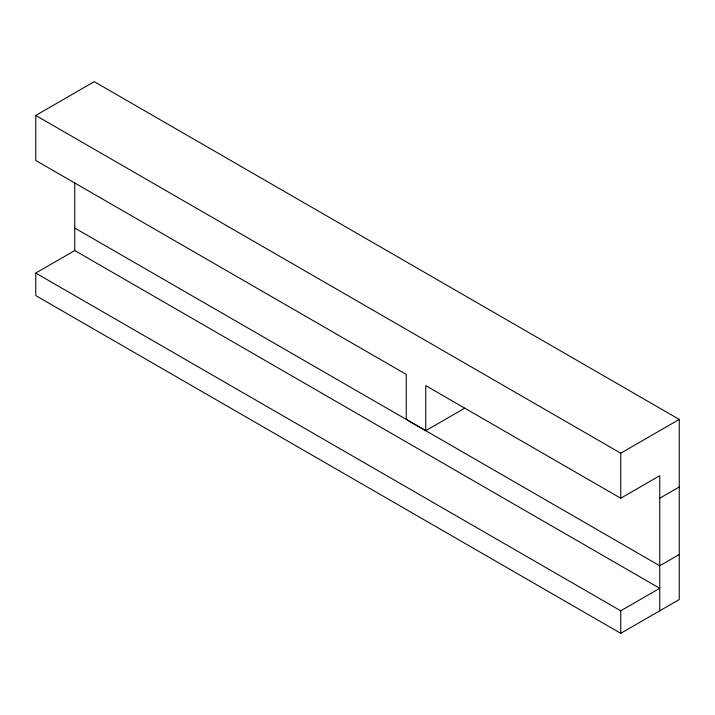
<?xml version="1.0" encoding="UTF-8"?>
<svg xmlns="http://www.w3.org/2000/svg" width="715" height="715" viewBox="0 0 715 715"><rect width="100%" height="100%" fill="white"/><g stroke="black" fill="none" stroke-linecap="round" stroke-linejoin="round"><path stroke-width="1.07" d="M464.75 408.158L425.747 430.68L406.254 419.419L406.254 374.383L35.75 160.482L35.75 115.446L94.246 81.671L679.25 419.419L679.25 599.554L620.754 633.329L35.75 295.581L35.75 273.067L74.753 250.545L659.748 588.293L620.754 610.807L35.75 273.067M35.75 115.446L620.754 453.194L679.25 419.419M425.747 430.68L425.747 385.644L620.754 498.23L659.748 475.707L659.748 610.816M659.748 498.23L679.25 486.969M679.25 554.518L659.748 565.779L74.753 228.031M620.754 453.194L620.754 498.23M620.754 610.807L620.754 633.329M74.753 182.629L74.753 250.545"/></g></svg>
